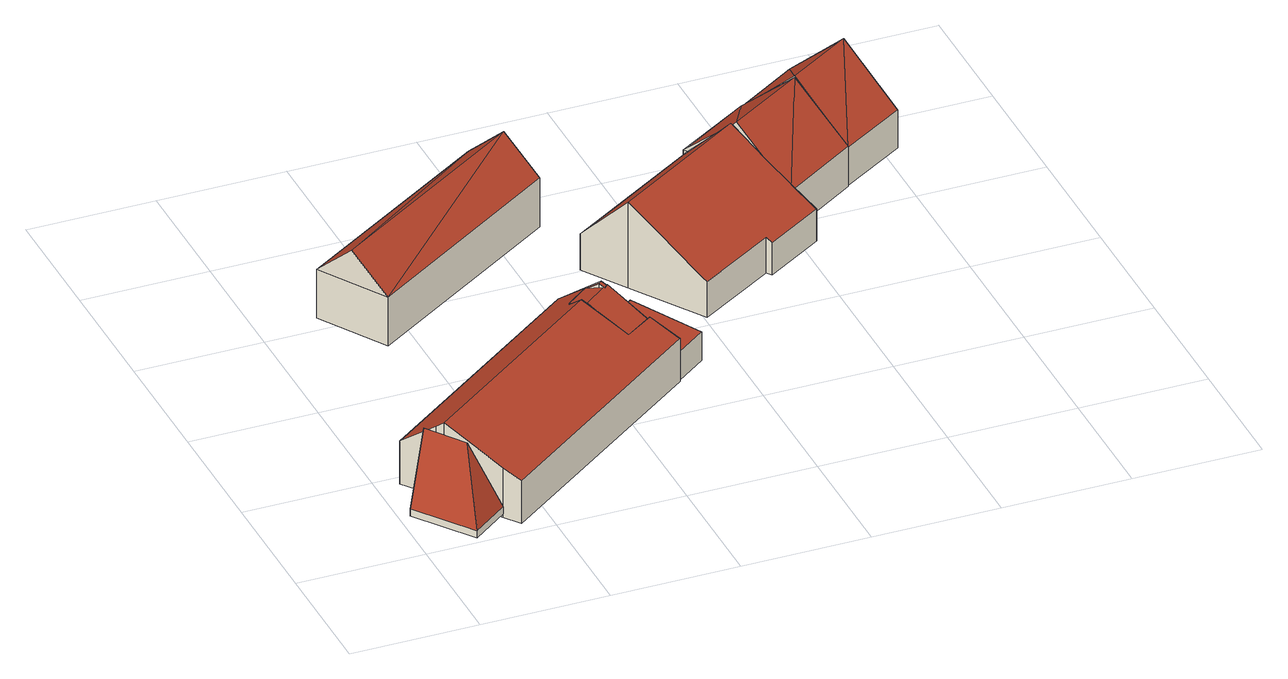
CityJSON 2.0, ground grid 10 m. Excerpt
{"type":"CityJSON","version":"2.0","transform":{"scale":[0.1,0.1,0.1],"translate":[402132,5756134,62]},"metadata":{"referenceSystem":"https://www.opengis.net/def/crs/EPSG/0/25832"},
"CityObjects":{
"building1":{"type":"Building","attributes":{"Gemeindeschluessel":"05515000","Geometrietyp2DReferenz":"3000","function":"31001_2700","roofType":"5000","measuredHeight":6.39},"geometry":[{"type":"Solid","lod":"2","boundaries":[[[[0,1,2,3]],[[4,5,1,0]],[[6,7,5,4]],[[3,2,7,6]],[[6,4,8]],[[8,4,0,9]],[[0,3,9]],[[9,3,6,8]],[[1,5,7,2]]]],"semantics":{"surfaces":[{"type":"WallSurface"},{"type":"RoofSurface"},{"type":"GroundSurface"}],"values":[[0,0,0,0,0,1,1,1,2]]}}]},
"building2":{"type":"Building","attributes":{"Gemeindeschluessel":"05515000","Geometrietyp2DReferenz":"3000","function":"51009_1610","roofType":"3100","measuredHeight":6.25},"geometry":[{"type":"Solid","lod":"2","boundaries":[[[[10,11,12,13]],[[14,15,11,10]],[[16,17,15,14]],[[18,19,17,16]],[[20,21,19,18]],[[22,23,21,20]],[[24,25,23,22]],[[26,27,25,24]],[[28,29,27,26]],[[30,31,29,28]],[[32,33,31,30]],[[34,35,33,32]],[[36,37,35,34]],[[38,39,37,36]],[[40,41,39,38]],[[13,12,41,40]],[[16,14,10,18]],[[34,32,30,28,26,24,36]],[[22,20,18,10,13,40,38,36,24]],[[11,15,17,19,21,23,25,27,29,31,33,35,37,39,41,12]]]],"semantics":{"surfaces":[{"type":"WallSurface"},{"type":"RoofSurface"},{"type":"GroundSurface"}],"values":[[0,0,0,0,0,0,0,0,0,0,0,0,0,0,0,0,1,1,1,2]]}}]},
"building3":{"type":"Building","attributes":{"Gemeindeschluessel":"05515000","Geometrietyp2DReferenz":"3000","function":"31001_2700","roofType":"3100","measuredHeight":6.9},"geometry":[{"type":"Solid","lod":"2","boundaries":[[[[42,43,44,45]],[[46,47,43,42]],[[48,49,47,46]],[[45,44,49,48]],[[42,50,46]],[[48,51,45]],[[42,45,51]],[[51,50,42]],[[50,51,48]],[[48,46,50]],[[43,47,49,44]]]],"semantics":{"surfaces":[{"type":"WallSurface"},{"type":"RoofSurface"},{"type":"GroundSurface"}],"values":[[0,0,0,0,0,0,1,1,1,1,2]]}}]},
"building4":{"type":"Building","attributes":{"Gemeindeschluessel":"05515000","Geometrietyp2DReferenz":"3000","function":"31001_2700","roofType":"5000","measuredHeight":5.87},"geometry":[{"type":"Solid","lod":"2","boundaries":[[[[52,53,54,55]],[[56,57,53,52]],[[58,59,57,56]],[[60,61,59,58]],[[62,63,61,60]],[[55,54,63,62]],[[64,60,58,65]],[[52,55,62,64,65,56]],[[56,65,58]],[[60,64,62]],[[53,57,59,61,63,54]]]],"semantics":{"surfaces":[{"type":"WallSurface"},{"type":"RoofSurface"},{"type":"GroundSurface"}],"values":[[0,0,0,0,0,0,1,1,0,0,2]]}}]},
"building5":{"type":"Building","attributes":{"Gemeindeschluessel":"05515000","Geometrietyp2DReferenz":"3000","function":"31001_2460","roofType":"2100","measuredHeight":3.1},"geometry":[{"type":"Solid","lod":"2","boundaries":[[[[66,67,68,69]],[[70,71,67,66]],[[72,73,71,70]],[[74,75,73,72]],[[69,68,75,74]],[[72,70,66,69,74]],[[67,71,73,75,68]]]],"semantics":{"surfaces":[{"type":"WallSurface"},{"type":"RoofSurface"},{"type":"GroundSurface"}],"values":[[0,0,0,0,0,1,2]]}}]},
"building6":{"type":"Building","attributes":{"Gemeindeschluessel":"05515000","Geometrietyp2DReferenz":"3000","function":"31001_2700"},"children":["building6-1","building6-2"]},
"building6-1":{"type":"BuildingPart","attributes":{"roofType":"3100","measuredHeight":7.13},"parents":["building6"],"geometry":[{"type":"Solid","lod":"2","boundaries":[[[[76,77,78,79,80]],[[81,82,77,76]],[[83,84,82,81]],[[85,86,84,83]],[[87,88,86,85]],[[89,90,88,87]],[[91,92,90,89]],[[85,83,81,76,80,93,94,95,87]],[[96,97,91,89,87,95]],[[78,77,82,84,86,88,90,92,98]],[[79,93,80]],[[99,95,94]],[[78,98,100,79]],[[100,99,94,93,79]],[[96,95,99]],[[91,97,100,98,92]],[[97,96,99,100]]]],"semantics":{"surfaces":[{"type":"WallSurface"},{"type":"RoofSurface"},{"type":"GroundSurface"},{"type":"ClosureSurface"}],"values":[[0,0,0,0,0,0,0,1,1,2,0,0,3,3,0,3,3]]}}]},
"building6-2":{"type":"BuildingPart","attributes":{"roofType":"3100","measuredHeight":7.47},"parents":["building6"],"geometry":[{"type":"Solid","lod":"2","boundaries":[[[[79,78,101,102]],[[103,104,92,91,105]],[[102,101,104,103]],[[103,106,102]],[[79,102,106]],[[106,107,93,79]],[[107,106,103]],[[103,105,96,99,94,107]],[[78,98,92,104,101]],[[97,105,91]],[[78,79,100,98]],[[98,100,97,91,92]],[[96,105,97]],[[107,94,93]],[[93,94,99,100,79]],[[99,96,97,100]]]],"semantics":{"surfaces":[{"type":"WallSurface"},{"type":"RoofSurface"},{"type":"GroundSurface"},{"type":"ClosureSurface"}],"values":[[0,0,0,0,1,1,1,1,2,0,3,3,0,0,3,3]]}}]},
"building7":{"type":"Building","attributes":{"Gemeindeschluessel":"05515000","Geometrietyp2DReferenz":"3000","function":"31001_1000","roofType":"3100","measuredHeight":7.5},"address":[{"country":"Germany","locality":"Münster","thoroughfareNumber":"410","thoroughfareName":"Sentruper Straße"}],"geometry":[{"type":"Solid","lod":"2","boundaries":[[[[108,109,110,111]],[[112,113,109,108]],[[114,115,113,112]],[[111,110,115,114]],[[108,116,112]],[[114,117,111]],[[117,116,108]],[[108,111,117]],[[114,112,116]],[[116,117,114]],[[109,113,115,110]]]],"semantics":{"surfaces":[{"type":"WallSurface"},{"type":"RoofSurface"},{"type":"GroundSurface"}],"values":[[0,0,0,0,0,0,1,1,1,1,2]]}}]}
},
"vertices":[
[40,1,16],[40,1,10],[69,23,10],[69,23,16],[7,46,16],[7,46,10],[36,68,16],[36,68,10],[22,57,74],[43,27,74],
[214,192,70],[214,192,7],[193,221,7],[193,221,43],[217,188,68],[217,188,7],[214,185,68],[214,185,7],[211,189,70],[211,189,7],[204,198,62],[204,198,7],[186,184,62],[186,184,7],[192,175,70],[192,175,7],[215,144,53],[215,144,7],[238,160,53],[238,160,7],[253,140,43],[253,140,7],[78,11,43],[78,11,7],[69,23,49],[69,23,7],[40,63,70],[40,63,7],[36,68,65],[36,68,7],[18,92,43],[18,92,7],
[77,256,52],[77,256,11],[236,359,11],[236,359,52],[44,309,52],[44,309,11],[203,411,52],[203,411,11],[60,282,80],[219,385,80],
[238,160,50],[238,160,10],[217,188,10],[217,188,69],[215,144,50],[215,144,10],[186,184,63],[186,184,10],[204,198,63],[204,198,10],[214,185,69],[214,185,10],[213,185,69],[195,171,69],
[242,206,39],[242,206,8],[217,188,8],[217,188,39],[277,158,32],[277,158,8],[253,140,32],[253,140,8],[238,160,35],[238,160,8],
[410,267,38],[410,267,11],[398,285,11],[398,285,45],[398,285,51],[364,238,38],[364,238,11],[361,242,41],[361,242,11],[300,204,41],[300,204,11],[263,261,83],[263,261,11],[241,296,41],[241,296,11],[348,364,41],[348,364,11],[386,304,64],[371,328,82],[370,329,83],[364,339,71],[350,361,45],[370,329,11],[370,329,81],[370,329,45],
[458,324,11],[458,324,45],[408,402,45],[408,402,11],[348,364,45],[433,363,86],[373,325,86],
[459,435,44],[459,435,12],[408,402,12],[408,402,44],[509,356,44],[509,356,12],[458,324,44],[458,324,12],[484,395,87],[433,363,87]
]}
